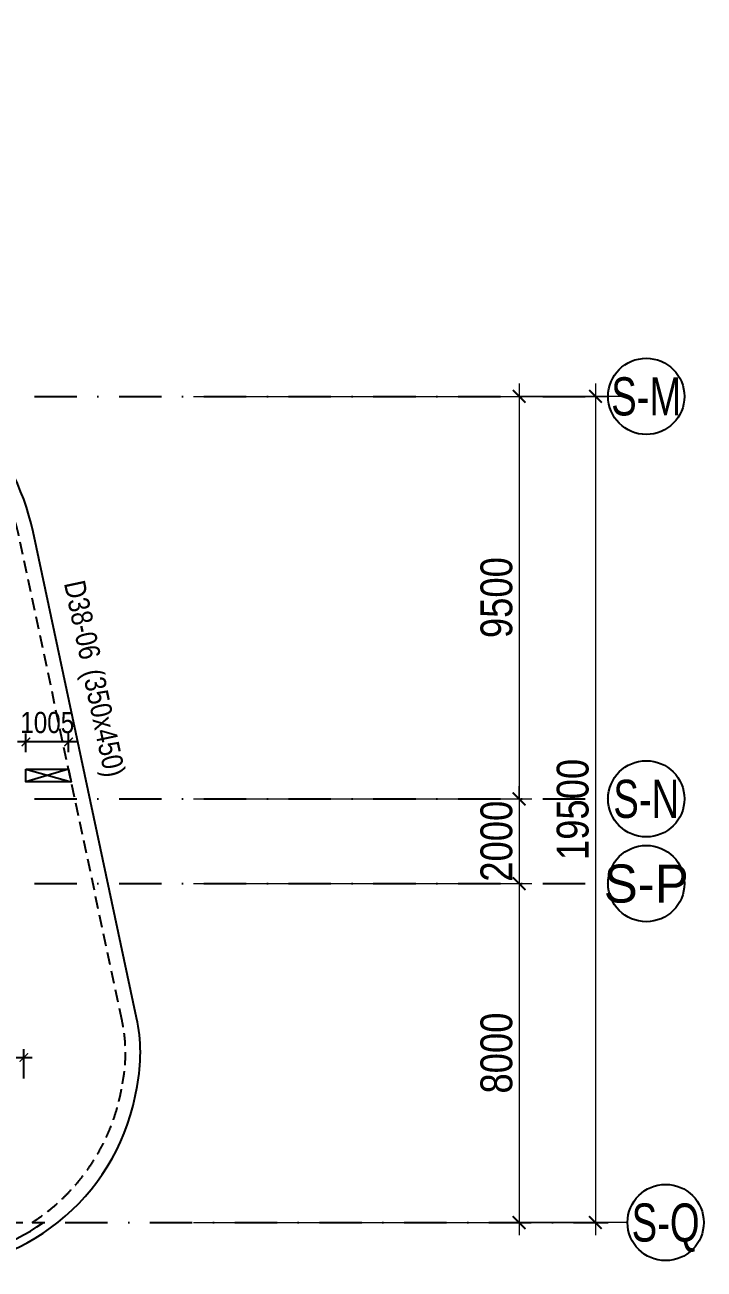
# Model space of a CAD drawing. Header units: millimetres. Extents: x -159515 to 1327256, y -225156 to 138737.
# Drawn here: x 916300 to 932332, y -33164 to -3796 of the extents above; entities that cross this region are included whole.
import ezdxf
from ezdxf.enums import TextEntityAlignment as Align

# ---------------------------------------------------------------- set-up
doc = ezdxf.new("R2010")
doc.units = ezdxf.units.MM
doc.header["$MEASUREMENT"] = 0
doc.linetypes.add('DASHDOT', pattern=[1, 0.5, -0.25, 0, -0.25])
doc.linetypes.add('DASHED', pattern=[4.5, 3, -1.5])
for name, color, linetype in [('AUDIT_I_220807103235-17', 50, 'Continuous'), ('ccu11-Khuat', 9, 'DASHED'), ('ccu11-Manh', 8, 'Continuous'), ('ccu11-Thay', 7, 'Continuous'), ('ccu12-Text', 31, 'Continuous'), ('KC2-DIM', 251, 'Continuous'), ('KT-Dim', 8, 'Continuous'), ('KT-Luoi truc South Tower', 8, 'DASHDOT'), ('Xref_ST_MBDV Cot vach 30.7.2022|Xref_ST_MBDV Cot vach 30.7.2022|Xref_ST_MBDV Cot vach 30.7.2022|Xref_ST_MBDV Cot vach 30.7.2022|A-GRID-SYM', 50, 'Continuous')]:
    doc.layers.add(name, color=color, linetype=linetype)
doc.layers.add('ccu12-Tencaukien', color=9, linetype='Continuous', lineweight=15)
doc.layers.add('KT-Kich thuoc', color=159, linetype='Continuous', lineweight=18)
doc.styles.add('Arial Narrow', font='ARIALN.TTF')
doc.styles.add('HBA-Text', font='GOTHIC.TTF')
doc.dimstyles.new('ccu12-200', dxfattribs={"dimscale": 200, "dimtxt": 2.5, "dimasz": 1, "dimexe": 1, "dimexo": 2, "dimgap": 1, "dimtad": 1, "dimdec": 0, "dimrnd": 5, "dimdsep": 46, "dimtxsty": 'Arial Narrow', "dimblk": 'ARCHTICK', "dimcen": -1, "dimdle": 1, "dimclrd": 256, "dimclre": 256, "dimclrt": 3, "dimadec": 0, "dimazin": 2, "dimtfac": 0.1, "dimtdec": 0, "dimtmove": 0, "dimatfit": 1, "dimldrblk": 'ARCHTICK', "dimfxl": 1, "dimtvp": 0.833333, "dimtolj": 1, "dimtzin": 12, "dimarcsym": 0})
doc.dimstyles.new('CCU_1-300', dxfattribs={"dimscale": 300, "dimtxt": 2.5, "dimasz": 1, "dimexe": 1, "dimexo": 2, "dimgap": 0.5, "dimtad": 1, "dimdec": 0, "dimdsep": 46, "dimtxsty": 'Arial Narrow', "dimblk": 'ARCHTICK', "dimcen": -1, "dimdle": 1, "dimclrd": 256, "dimclre": 256, "dimclrt": 3, "dimadec": 0, "dimazin": 2, "dimtfac": 0.1, "dimtdec": 0, "dimtix": 1, "dimtmove": 2, "dimatfit": 1, "dimfxl": 1, "dimtvp": 0.833333, "dimtolj": 1, "dimtzin": 12, "dimarcsym": 0})

# ---------------------------------------------------------------- blocks, each defined once
blk = doc.blocks.new('_ArchTick')
at = {"color": 0, "const_width": 0.15}
blk.add_lwpolyline([(-0.5, -0.5), (0.5, 0.5)], dxfattribs=at)
blk = doc.blocks.new('*D428')
at = {"layer": 'Defpoints', "color": 0, "transparency": 16777216}
for p in [(-265, 27070), (-265, 7570), (9819, 7570)]:
    blk.add_point(p, dxfattribs=at)
at = {"layer": 'KT-Kich thuoc', "lineweight": -2, "transparency": 16777216}
for p, q in [((9819, 27370), (9819, 7270)), ((335, 27070), (10119, 27070)), ((335, 7570), (10119, 7570))]:
    blk.add_line(p, q, dxfattribs=at)
at = {"layer": 'KT-Kich thuoc', "lineweight": -2, "transparency": 16777216, "xscale": 300, "yscale": 300, "zscale": 300}
for p, rotation in [((9819, 27070), 90), ((9819, 7570), 270)]:
    blk.add_blockref('_ArchTick', p, dxfattribs=dict(at, rotation=rotation))
at = {"layer": 'KT-Kich thuoc', "color": 3, "transparency": 16777216, "insert": (9286, 17320), "char_height": 750, "attachment_point": 5, "rotation": 90, "style": 'Arial Narrow'}
blk.add_mtext('\\A1;19500', dxfattribs=at)
blk = doc.blocks.new('*D417')
at = {"layer": 'Defpoints', "color": 0, "transparency": 16777216}
for p in [(-265, 15570), (-265, 7570), (8019, 7570)]:
    blk.add_point(p, dxfattribs=at)
at = {"layer": 'KT-Kich thuoc', "lineweight": -2, "transparency": 16777216}
for p, q in [((8019, 15870), (8019, 7270)), ((335, 15570), (8319, 15570)), ((335, 7570), (8319, 7570))]:
    blk.add_line(p, q, dxfattribs=at)
at = {"layer": 'KT-Kich thuoc', "lineweight": -2, "transparency": 16777216, "xscale": 300, "yscale": 300, "zscale": 300}
for p, rotation in [((8019, 15570), 90), ((8019, 7570), 270)]:
    blk.add_blockref('_ArchTick', p, dxfattribs=dict(at, rotation=rotation))
at = {"layer": 'KT-Kich thuoc', "color": 3, "transparency": 16777216, "insert": (7486, 11570), "char_height": 750, "attachment_point": 5, "rotation": 90, "style": 'Arial Narrow'}
blk.add_mtext('\\A1;8000', dxfattribs=at)
blk = doc.blocks.new('GRID-SYM-flat-83')
at = {"layer": 'Xref_ST_MBDV Cot vach 30.7.2022|Xref_ST_MBDV Cot vach 30.7.2022|Xref_ST_MBDV Cot vach 30.7.2022|Xref_ST_MBDV Cot vach 30.7.2022|A-GRID-SYM'}
blk.add_ellipse((0, 0, 0), major_axis=(-900, 5), ratio=1, dxfattribs=at)
at = {"layer": 'Xref_ST_MBDV Cot vach 30.7.2022|Xref_ST_MBDV Cot vach 30.7.2022|Xref_ST_MBDV Cot vach 30.7.2022|Xref_ST_MBDV Cot vach 30.7.2022|A-GRID-SYM', "style": 'HBA-Text'}
blk.add_attdef('GRID', text='', height=900, rotation=359.6303, dxfattribs=at).set_placement((0, 0, 0), align=Align.MIDDLE_CENTER)
blk = doc.blocks.new('GRID-SYM-flat-84')
at = {"layer": 'Xref_ST_MBDV Cot vach 30.7.2022|Xref_ST_MBDV Cot vach 30.7.2022|Xref_ST_MBDV Cot vach 30.7.2022|Xref_ST_MBDV Cot vach 30.7.2022|A-GRID-SYM'}
blk.add_ellipse((0, 0, 0), major_axis=(-900, 5), ratio=1, dxfattribs=at)
at = {"layer": 'Xref_ST_MBDV Cot vach 30.7.2022|Xref_ST_MBDV Cot vach 30.7.2022|Xref_ST_MBDV Cot vach 30.7.2022|Xref_ST_MBDV Cot vach 30.7.2022|A-GRID-SYM', "style": 'HBA-Text'}
blk.add_attdef('GRID', text='', height=900, rotation=359.6303, dxfattribs=at).set_placement((0, 0, 0), align=Align.MIDDLE_CENTER)
blk = doc.blocks.new('GRID-SYM-flat-85')
at = {"layer": 'Xref_ST_MBDV Cot vach 30.7.2022|Xref_ST_MBDV Cot vach 30.7.2022|Xref_ST_MBDV Cot vach 30.7.2022|Xref_ST_MBDV Cot vach 30.7.2022|A-GRID-SYM'}
blk.add_ellipse((0, 0, 0), major_axis=(-900, 5), ratio=1, dxfattribs=at)
at = {"layer": 'Xref_ST_MBDV Cot vach 30.7.2022|Xref_ST_MBDV Cot vach 30.7.2022|Xref_ST_MBDV Cot vach 30.7.2022|Xref_ST_MBDV Cot vach 30.7.2022|A-GRID-SYM', "style": 'HBA-Text'}
blk.add_attdef('GRID', text='', height=900, rotation=359.6303, dxfattribs=at).set_placement((0, 0, 0), align=Align.MIDDLE_CENTER)
blk = doc.blocks.new('GRID-SYM-flat-86')
at = {"layer": 'Xref_ST_MBDV Cot vach 30.7.2022|Xref_ST_MBDV Cot vach 30.7.2022|Xref_ST_MBDV Cot vach 30.7.2022|Xref_ST_MBDV Cot vach 30.7.2022|A-GRID-SYM'}
blk.add_ellipse((0, 0, 0), major_axis=(-900, 5), ratio=1, dxfattribs=at)
at = {"layer": 'Xref_ST_MBDV Cot vach 30.7.2022|Xref_ST_MBDV Cot vach 30.7.2022|Xref_ST_MBDV Cot vach 30.7.2022|Xref_ST_MBDV Cot vach 30.7.2022|A-GRID-SYM', "style": 'HBA-Text'}
blk.add_attdef('GRID', text='', height=900, rotation=359.6303, dxfattribs=at).set_placement((0, 0, 0), align=Align.MIDDLE_CENTER)
blk = doc.blocks.new('*D418')
at = {"layer": 'Defpoints', "color": 0, "transparency": 16777216}
for p in [(-265, 27070), (-265, 17570), (8019, 17570)]:
    blk.add_point(p, dxfattribs=at)
at = {"layer": 'KT-Kich thuoc', "lineweight": -2, "transparency": 16777216}
for p, q in [((8019, 27370), (8019, 17270)), ((335, 27070), (8319, 27070)), ((335, 17570), (8319, 17570))]:
    blk.add_line(p, q, dxfattribs=at)
at = {"layer": 'KT-Kich thuoc', "lineweight": -2, "transparency": 16777216, "xscale": 300, "yscale": 300, "zscale": 300}
for p, rotation in [((8019, 27070), 90), ((8019, 17570), 270)]:
    blk.add_blockref('_ArchTick', p, dxfattribs=dict(at, rotation=rotation))
at = {"layer": 'KT-Kich thuoc', "color": 3, "transparency": 16777216, "insert": (7486, 22320), "char_height": 750, "attachment_point": 5, "rotation": 90, "style": 'Arial Narrow'}
blk.add_mtext('\\A1;9500', dxfattribs=at)
blk = doc.blocks.new('*D419')
at = {"layer": 'Defpoints', "color": 0, "transparency": 16777216}
for p in [(-265, 17570), (-265, 15570), (8019, 15570)]:
    blk.add_point(p, dxfattribs=at)
at = {"layer": 'KT-Kich thuoc', "lineweight": -2, "transparency": 16777216}
for p, q in [((8019, 17570), (8019, 17870)), ((335, 17570), (8319, 17570)), ((8019, 17570), (8019, 15570)), ((335, 15570), (8319, 15570)), ((8019, 15570), (8019, 15270))]:
    blk.add_line(p, q, dxfattribs=at)
at = {"layer": 'KT-Kich thuoc', "lineweight": -2, "transparency": 16777216, "xscale": 300, "yscale": 300, "zscale": 300}
for p, rotation in [((8019, 17570), 270), ((8019, 15570), 90)]:
    blk.add_blockref('_ArchTick', p, dxfattribs=dict(at, rotation=rotation))
at = {"layer": 'KT-Kich thuoc', "color": 3, "transparency": 16777216, "insert": (7486, 16570), "char_height": 750, "attachment_point": 5, "rotation": 90, "style": 'Arial Narrow'}
blk.add_mtext('\\A1;2000', dxfattribs=at)
blk = doc.blocks.new('*U192')
at = {"layer": 'ccu12-Tencaukien', "color": 8, "ltscale": 10000}
blk.add_line((361, -155), (354, -155), dxfattribs=at)
at = {"layer": 'ccu12-Text', "color": 2, "style": 'Arial Narrow', "width": 0.8}
blk.add_attdef('SH', text='', height=300, dxfattribs=at).set_placement((276, 6), align=Align.BOTTOM_RIGHT)
at = {"layer": 'ccu12-Text', "color": 31, "style": 'Arial Narrow', "width": 0.8}
for tag, p in [('(', (508, -75)), ('KT', (633, -75)), (')', (963, -75))]:
    blk.add_attdef(tag, text='', height=250, dxfattribs=at).set_placement(p, align=Align.BOTTOM_LEFT)
blk = doc.blocks.new('mbkc-t38')
blk.add_line((39595, -9900, 0), (39864, -9900, 0))
at = {"elevation": 0}
for points in [[(-26286, 27544), (-26287, 27544), (-28875, 34908, 0.338337), (-32749, 36444), (-62185, 26289, 0.459457), (-64225, 21139), (-55456, 6813, 0.279689), (-50490, 5781), (-27772, 13619, 0.204279), (-27706, 13740), (-27482, 14770, -0.275412), (-26755, 15571), (-22342, 17089, -0.414195), (-21181, 16524), (-12852, -7567, 0.319754), (-8032, -11000), (37106, -11000, 0.36531), (42072, -6689, 0.102434), (42063, -5068), (39621, 6403, 0.132611), (38155, 9202, 0.066499), (37024, 10116, 0.137615), (34943, 10700), (9300, 10700)], [(-53502, 5908, 0.161195), (-50556, 5970), (-27901, 13786), (-27678, 14811, -0.274307), (-26816, 15761), (-22407, 17278, -0.414153), (-20992, 16589), (-12663, -7501, 0.319754), (-8032, -10800), (37104, -10800, 0.151467), (39864, -9900, 0.151467)]]:
    blk.add_lwpolyline(points, format="xyb", dxfattribs=at)
at = {"layer": 'ccu11-Khuat', "ltscale": 100, "elevation": 0}
blk.add_lwpolyline([(39595, -9900, 0.215007), (41727, -6628, 0.102955), (41720, -5140), (39279, 6329, 0.132448), (37900, 8963, 0.047218), (37170, 9600)], format="xyb", dxfattribs=at)
at = {"layer": 'ccu11-Manh'}
for p, q in [((39450, 800, 0), (40521, 500, 0)), ((40455, 800, 0), (39450, 500, 0))]:
    blk.add_line(p, q, dxfattribs=at)
at = {"layer": 'ccu11-Thay', "elevation": 0}
blk.add_lwpolyline([(39450, 800), (40455, 800), (40521, 500), (39450, 500), (39450, 800)], dxfattribs=at)
blk = doc.blocks.new('*D364')
at = {"layer": 'Defpoints', "color": 0, "transparency": 16777216}
for p in [(916325, -20721), (916325, -21364), (917330, -21364)]:
    blk.add_point(p, dxfattribs=at)
at = {"layer": 'KC2-DIM', "lineweight": -2, "transparency": 16777216}
for p, q in [((916325, -20964), (916325, -20521)), ((917330, -20964), (917330, -20521)), ((917530, -20721), (916125, -20721))]:
    blk.add_line(p, q, dxfattribs=at)
at = {"layer": 'KC2-DIM', "lineweight": -2, "transparency": 16777216, "xscale": 200, "yscale": 200, "zscale": 200}
for p, rotation in [((916325, -20721), 179.9999999999984), ((917330, -20721), 359.9999999999984)]:
    blk.add_blockref('_ArchTick', p, dxfattribs=dict(at, rotation=rotation))
at = {"layer": 'KC2-DIM', "color": 3, "transparency": 16777216, "insert": (916828, -20266), "char_height": 500, "attachment_point": 5, "style": 'Arial Narrow'}
blk.add_mtext('\\A1;1005', dxfattribs=at)
blk = doc.blocks.new('*D582')
at = {"layer": 'Defpoints', "color": 0, "transparency": 16777216}
for p in [(916275, -28172), (913775, -29064, 0), (916275, -29064, 0)]:
    blk.add_point(p, dxfattribs=at)
at = {"layer": 'KC2-DIM', "lineweight": -2, "transparency": 16777216}
for p, q in [((913575, -28172), (916475, -28172)), ((913775, -28664), (913775, -27972)), ((916275, -28664), (916275, -27972))]:
    blk.add_line(p, q, dxfattribs=at)
at = {"layer": 'KC2-DIM', "lineweight": -2, "transparency": 16777216, "xscale": 200, "yscale": 200, "zscale": 200, "rotation": 180}
blk.add_blockref('_ArchTick', (913775, -28172), dxfattribs=at)
at = {"layer": 'KC2-DIM', "lineweight": -2, "transparency": 16777216, "xscale": 200, "yscale": 200, "zscale": 200}
blk.add_blockref('_ArchTick', (916275, -28172), dxfattribs=at)
at = {"layer": 'KC2-DIM', "color": 3, "transparency": 16777216, "insert": (915025, -27717), "char_height": 500, "attachment_point": 5, "style": 'Arial Narrow'}
blk.add_mtext('\\A1;2500', dxfattribs=at)
blk = doc.blocks.new('Asix South Tower')
at = {"layer": 'KT-Kich thuoc'}
for p, q in [((10576.4, 27070.4), (8018.8, 27070.4)), ((10576.4, 7570.4), (8018.8, 7570.4))]:
    blk.add_line(p, q, dxfattribs=at)
at = {"layer": 'KT-Luoi truc South Tower', "ltscale": 2000}
for p, q in [((-49426.2, 27070.4), (10118.8, 27070.4)), ((-49426.2, 17570.4), (10118.8, 17570.4)), ((-49426.2, 15570.4), (10118.8, 15570.4)), ((-52698.1, 7570.4), (10118.8, 7570.4))]:
    blk.add_line(p, q, dxfattribs=at)
at = {"layer": 'KT-Dim'}
ref = blk.add_blockref('GRID-SYM-flat-83', (11018.8, 27070, 0), dxfattribs=dict(at, rotation=0.325197994598278))
ref.add_attrib('GRID', 'S-M', dxfattribs={"layer": 'AUDIT_I_220807103235-17', "height": 900, "style": 'HBA-Text', "width": 0.75}).set_placement((11018.8, 27070, 0), align=Align.MIDDLE_CENTER)
ref = blk.add_blockref('GRID-SYM-flat-84', (11018.8, 17570.1, 0), dxfattribs=dict(at, rotation=0.325197994598278))
ref.add_attrib('GRID', 'S-N', dxfattribs={"layer": 'AUDIT_I_220807103235-17', "height": 900, "style": 'HBA-Text', "width": 0.75}).set_placement((11018.8, 17570.1, 0), align=Align.MIDDLE_CENTER)
ref = blk.add_blockref('GRID-SYM-flat-85', (11018.8, 15570.1, 0), dxfattribs=dict(at, rotation=0.325197994598278))
ref.add_attrib('GRID', 'S-P', dxfattribs={"layer": 'AUDIT_I_220807103235-17', "height": 900, "rotation": 359.95545, "style": 'HBA-Text'}).set_placement((11018.8, 15570.1, 0), align=Align.MIDDLE_CENTER)
ref = blk.add_blockref('GRID-SYM-flat-86', (11476.4, 7570.1, 0), dxfattribs=dict(at, rotation=0.325197994598278))
ref.add_attrib('GRID', 'S-Q', dxfattribs={"layer": 'AUDIT_I_220807103235-17', "height": 900, "style": 'HBA-Text', "width": 0.75}).set_placement((11476.4, 7570.1, 0), align=Align.MIDDLE_CENTER)
at = {"layer": 'KT-Kich thuoc'}
for base, p1, p2, picture, middle in [((9818.8, 7570.4), (-265.4, 27070.4), (-265.4, 7570.4), '*D428', (9285.9, 17320.4)), ((8018.8, 17570.4), (-265.4, 27070.4), (-265.4, 17570.4), '*D418', (7485.9, 22320.4)), ((8018.8, 15570.4), (-265.4, 17570.4), (-265.4, 15570.4), '*D419', (7485.9, 16570.4)), ((8018.8, 7570.4), (-265.4, 15570.4), (-265.4, 7570.4), '*D417', (7485.9, 11570.4))]:
    dim = blk.add_linear_dim(base=base, p1=p1, p2=p2, angle=90, dimstyle='CCU_1-300', dxfattribs=at)
    dim.commit()
    dim.dimension.update_dxf_attribs({"geometry": picture, "text_midpoint": middle})

msp = doc.modelspace()

# ---------------------------------------------------------------- block references
msp.add_blockref('mbkc-t38', (876875.3, -22163.9, 0))
at = {"layer": 'ccu12-Tencaukien', "extrusion": (-8.67117e-07, -6.3318e-07, 1)}
ref = msp.add_blockref('*U192', (917348.9, -19100, -0.8), dxfattribs=dict(at, xscale=1.815893337873055, yscale=1.815893337873055, zscale=1.815893337873055, rotation=261.5513052494432))
ref.add_attrib('KT', '(350x450)', dxfattribs={"color": 31, "extrusion": (-8.67117e-07, -6.3318e-07, 1), "height": 500, "rotation": 282.01437, "style": 'Arial Narrow'}).set_placement((917507.2, -19092.8, -0.8), align=Align.BOTTOM_LEFT)
ref.add_attrib('SH', 'D38-06', dxfattribs={"color": 2, "extrusion": (-8.67117e-07, -6.3318e-07, 1), "height": 500, "rotation": 282.01437, "style": 'Arial Narrow'}).set_placement((917462.9, -18841.6, -0.8), align=Align.BOTTOM_RIGHT)
at = {"layer": 'KT-Kich thuoc'}
msp.add_blockref('Asix South Tower', (919947.9, -39634.4), dxfattribs=at)

# ---------------------------------------------------------------- dimensions: what is measured, and where the dimension line sits
at = {"layer": 'KC2-DIM'}
dim = msp.add_linear_dim(base=(916325.2, -20721.1), p1=(917330.4, -21363.9), p2=(916325.2, -21363.9), angle=180, dimstyle='ccu12-200', dxfattribs=at)
dim.commit()
dim.dimension.update_dxf_attribs({"geometry": '*D364', "text_midpoint": (916827.8, -20721.1), "dimtype": 161})
dim = msp.add_linear_dim(base=(916275, -28172.4), p1=(913775, -29063.9, 0), p2=(916275, -29063.9, 0), dimstyle='ccu12-200', dxfattribs=at)
dim.commit()
dim.dimension.update_dxf_attribs({"geometry": '*D582', "text_midpoint": (915025, -27717.1)})

doc.saveas('drawing.dxf')
